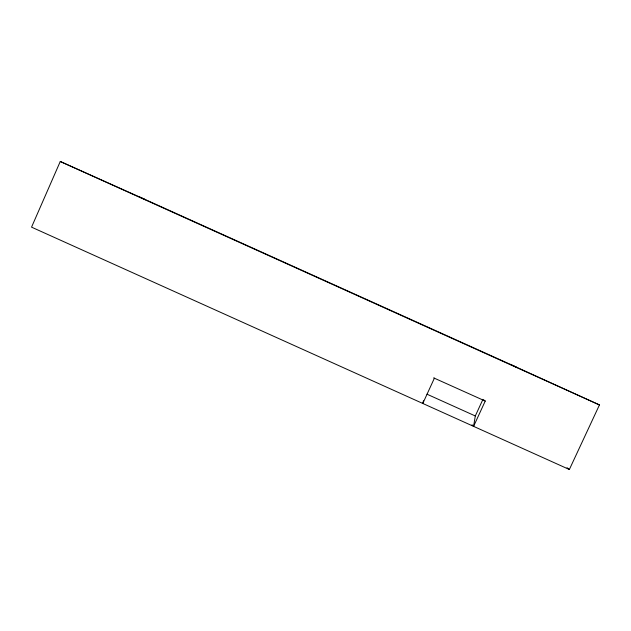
<?xml version="1.0" encoding="UTF-8"?>
<svg xmlns="http://www.w3.org/2000/svg" width="631" height="631" viewBox="0 0 631 631"><rect width="100%" height="100%" fill="white"/><g stroke="black" fill="none" stroke-linecap="round" stroke-linejoin="round"><path stroke-width="0.95" d="M471.996 424.797L473.589 426.351L475.293 415.963L482.952 399.328M423.456 400.717L422.802 403.469L434.412 378.127M145.611 199.696L60.268 161.489L31.55 227.152L569.359 469.511L599.45 404.936L510.29 364.347M473.589 426.351L485.247 401.056L483.717 399.904M433.639 377.866L485.247 401.056M426.99 394.194L475.293 415.963M139.419 196.896L516.316 367.061M60.268 161.489L599.45 404.936M567.024 467.705L569.359 469.511"/></g></svg>
